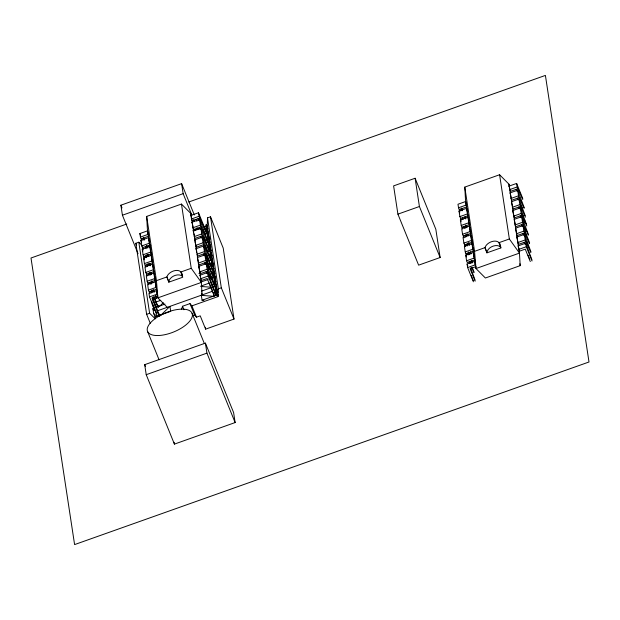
<?xml version="1.0" encoding="UTF-8"?>
<svg xmlns="http://www.w3.org/2000/svg" width="620" height="620" viewBox="0 0 620 620"><rect width="100%" height="100%" fill="white"/><g stroke="black" fill="none" stroke-linecap="round" stroke-linejoin="round"><path stroke-width="0.93" d="M189.983 303.614L191.906 305.862L218.038 296.585L207.235 225.587L207.522 217.876L210.506 216.814L223.2 248.07L234.004 319.067L205.631 329.142L200.229 315.844L196.494 317.169L194.579 314.913L189.983 303.614L182.52 306.264L181.451 309.574M218.038 296.585L218.325 288.874L207.522 217.876M205.561 231.702L206.235 224.517L207.917 228.672M206.553 233.872L206.972 229.385L206.235 224.517M206.91 240.529L207.576 233.353L209.94 239.173M207.901 242.707L208.32 238.22L207.576 233.353M208.25 249.364L208.917 242.18L210.947 247.171M209.242 251.534L209.661 247.047L208.917 242.18M209.676 257.292L210.265 251.015L212.288 255.998M210.583 260.369L211.001 255.882L210.265 251.015M211.025 266.127L211.606 259.842L213.629 264.833M211.931 269.204L212.35 264.717L211.606 259.842M212.365 274.962L212.947 268.677L214.977 273.668M213.272 278.031L213.691 273.544L212.947 268.677M213.629 284.688L214.295 277.512L215.977 281.666M214.613 286.866L215.031 282.379L214.295 277.512M214.993 293.655L215.659 286.479L218.023 292.299M215.977 295.833L216.396 291.346L215.659 286.479M168.803 282.17C169.012 276.613 178.599 272.467 182.606 276.458C182.272 266.414 168.749 270.553 166.881 276.954L168.803 282.17L182.722 277.233L180.8 272.01L191.239 268.305L201.361 282.418L202.074 294.973L201.787 293.089M486.917 252.851C487.126 247.295 496.713 243.149 500.72 247.14L500.836 247.907L486.917 252.851L484.995 247.636C486.863 241.234 500.387 237.096 500.72 247.14M163.262 302.707L159.255 306.59L156.457 304.11M138.066 253.743L122.419 215.21L120.9 205.197L181.614 183.644L194.347 215.008M122.419 215.21L183.133 193.657L181.614 183.644M167.268 307.326L157.852 297.863L147.374 228.974L146.669 216.419L181.466 204.065L190.883 213.536L191.309 216.326L190.945 215.435L198.516 212.745L206.832 233.228M126.767 224.014L31 258.005L74.594 544.593L589 361.995L545.406 75.407L188.79 201.996M141.887 240.661L140.407 237.096L139.872 233.562L147.444 230.88L148.428 234.422M140.407 237.096L147.978 234.406L147.444 230.88M206.77 234.011L199.772 218.054L192.208 220.743L191.479 218.969L199.051 216.279L198.516 212.745M141.127 238.871L148.699 236.189M143.228 249.488L141.748 245.931L140.903 240.351L148.475 237.662L148.831 238.553M208.119 242.846L201.12 226.889L193.549 229.578L191.975 222.224L199.547 219.534L207.886 241.358M150.265 323.253L146.638 314.325L135.827 243.272L138.81 242.211L142.6 245.938M141.748 245.931L149.319 243.242L148.475 237.662M192.828 227.796L200.392 225.114L199.547 219.534M142.476 247.706L150.04 245.016L149.319 243.242M192.898 230.679L200.066 228.129M203.647 226.858L207.235 225.587M144.569 258.323L143.096 254.758L142.244 249.178L149.815 246.496L150.18 247.38M209.111 250.813L202.461 235.724L194.889 238.406L193.324 231.051L200.888 228.362L209.235 250.193M204.096 229.082L205.84 228.462M143.096 254.758L150.668 252.069L149.815 246.496M194.168 236.631L201.74 233.942L200.888 228.362M204.856 234.089L208.343 232.849M143.817 256.541L151.388 253.851L150.668 252.069M145.917 267.15L144.437 263.593L143.592 258.013L151.156 255.324L151.885 257.106M210.451 259.64L203.802 244.551L196.238 247.24L194.665 239.886L202.236 237.197L210.226 258.153M144.437 263.593L152.008 260.904L151.156 255.324M195.509 245.458L203.081 242.776L202.236 237.197M206.204 242.916L209.684 241.684M145.157 265.368L152.729 262.678L152.008 260.904M153.225 265.933L152.505 264.159L144.933 266.848L145.785 272.42L147.258 275.985M206.421 261.136L208.165 260.516L205.15 253.386L197.578 256.068L196.005 248.713L203.577 246.031L211.567 266.988M145.785 272.42L153.349 269.739L152.505 264.159M196.858 254.293L204.422 251.604L203.577 246.031M207.545 251.751L211.033 250.511M415.113 178.25L393.607 185.884L397.908 214.148L418.624 265.159L440.13 257.517L435.829 229.253L415.113 178.25L419.414 206.514L440.13 257.517M146.506 274.203L154.07 271.513L153.349 269.739M154.566 274.769L153.845 272.986L146.274 275.675L147.126 281.255L148.599 284.812M212.908 275.815L204.918 254.859L197.354 257.548L198.919 264.903L206.491 262.214L209.506 269.351L207.77 269.971M209.002 255.269L211.614 254.34M147.126 281.255L154.698 278.566L153.845 272.986M198.199 263.128L205.77 260.439L204.918 254.859M208.886 260.586L212.373 259.346M147.847 283.03L155.418 280.349L154.698 278.566M200.934 279.628L201.361 282.418L157.852 297.863L156.442 280.659L166.881 276.954L168.686 281.403M155.55 282.712L155.186 281.821L147.622 284.51L148.467 290.083L149.947 293.647M209.111 278.798L210.847 278.186L207.832 271.048L200.268 273.738L198.695 266.375L206.266 263.694L214.256 284.65M209.475 264.407L212.954 263.167M148.467 290.083L156.038 287.401L155.186 281.821M199.539 271.955L207.111 269.266L206.266 263.694M198.904 273.435L200.647 272.815M210.234 269.413L213.722 268.173M149.188 291.865L156.759 289.176M156.891 291.54L156.535 290.656L148.963 293.338L149.498 296.872L157.093 315.572M214.357 296.259L207.126 278.45L201.299 280.519L200.035 275.21L207.607 272.521L215.954 294.345M210.815 273.242L212.559 272.622M149.498 296.872L157.069 294.182L156.535 290.656M200.578 278.744L208.142 276.055L207.607 272.521M475.416 264.872L465.496 199.656L464.783 187.1L499.588 174.747L508.997 184.21L509.284 186.07M154.078 298.654L157.558 297.422M201.12 281.961L208.095 279.481M210.707 278.558L215.062 277.008M397.908 214.148L419.414 206.514M155.527 302.173L160.758 300.32M200.833 286.091L209.544 282.999M156.286 307.179L165.005 304.087M201.593 291.098L216.403 285.843M146.638 314.325L149.621 313.263L155.31 318.851L155.023 316.936L170.702 311.372L169.942 306.365L160.603 315.425L157.805 312.945M218.325 288.874L221.317 287.812L210.506 216.814M156.868 311.007L212.629 291.214M466.279 203.337L465.558 201.554L457.986 204.244L458.521 207.778L460.001 211.335M522.776 199.493L517.886 188.736L510.322 191.425L509.059 186.116L516.63 183.427L522.776 198.563M458.521 207.778L466.093 205.088L465.558 201.554M509.601 189.642L517.165 186.961L516.63 183.427M201.306 295.228L202.066 300.235L217.752 294.671M459.242 209.552L466.814 206.863L466.093 205.088M461.342 220.17L459.87 216.605L459.017 211.033L466.589 208.343L466.945 209.235M524.117 208.328L519.235 197.571L511.663 200.252L510.089 192.898L517.661 190.216L524.249 207.7M459.87 216.605L467.433 213.923L466.589 208.343M510.942 198.478L518.514 195.788L517.661 190.216M460.59 218.387L468.162 215.698L467.433 213.923M462.683 228.997L461.21 225.44L460.358 219.86L467.93 217.171L468.294 218.062M525.466 217.155L520.575 206.398L513.004 209.087L511.438 201.733L519.002 199.043L525.233 215.667M192.913 315.503L194.579 314.913M461.21 225.44L468.782 222.751L467.93 217.171M512.283 207.312L519.855 204.623L519.002 199.043M461.931 227.215L469.503 224.533L468.782 222.751M469.999 227.78L469.278 226.006L461.706 228.695L462.551 234.267L464.031 237.832M523.195 222.983L524.939 222.371L521.916 215.233L514.352 217.915L512.779 210.56L520.351 207.878L526.582 224.502M462.551 234.267L470.123 231.585L469.278 226.006M513.631 216.14L521.195 213.451L520.351 207.878M463.272 236.049L470.844 233.36L470.123 231.585M471.339 236.615L470.619 234.84L463.047 237.522L463.9 243.102L465.372 246.667M528.628 235.065L521.691 216.706L514.12 219.395L515.693 226.749L523.264 224.06L526.279 231.198L524.536 231.818M463.9 243.102L471.464 240.413L470.619 234.84M514.972 224.975L522.544 222.286L521.691 216.706M464.62 244.877L472.192 242.195L471.464 240.413M472.68 245.45L471.96 243.668L464.396 246.357L465.24 251.937L466.713 255.494M529.495 243.652L524.605 232.895L517.034 235.585L515.468 228.222L523.04 225.54L529.62 243.032M144.7 364.669L205.414 343.124L233.601 412.548L235.127 422.561L174.414 444.114L146.219 374.689L144.7 364.669L145.421 366.451M465.24 251.937L472.812 249.248L471.96 243.668M516.313 233.802L523.885 231.113L523.04 225.54M465.961 253.712L473.533 251.022L472.812 249.248M514.484 220.286L519.475 253.1L520.188 265.654L485.382 278.008L475.974 268.545L474.556 251.34L484.995 247.636L486.801 252.077M475.548 265.755L475.974 268.545L519.475 253.1L509.353 238.987L498.914 242.691L500.836 247.907M474.874 259.858L467.31 262.547L466.581 260.764L465.736 255.184L473.308 252.503L473.664 253.386M530.836 252.479L525.954 241.722L518.382 244.412L516.809 237.057L524.38 234.368L530.96 251.86M466.581 260.764L474.153 258.075L473.308 252.503M517.661 242.637L525.225 239.948L524.38 234.368M146.219 374.689L206.933 353.137L205.414 343.124M473.401 281.798L467.62 267.553L467.077 264.019L474.649 261.33L475.013 262.221M530.302 261.601L525.241 249.131L519.413 251.201L518.15 245.892L525.721 243.203L531.952 259.827M467.62 267.553L475.183 264.864L474.649 261.33M518.692 249.418L526.264 246.737L525.721 243.203M146.289 247.171L150.776 245.59M200.919 286.471L211.459 287.238M201.322 295.368L213.784 296.283M202.066 300.235L203.98 300.382M155.814 295.903L157.914 297.755M151.815 301.397L152.303 304.645L153.706 305.885M155 316.797L153.651 313.472L152.908 308.605L155.008 310.465M153.651 313.472L157.147 316.572M516.15 189.356L516.902 191.138M517.491 198.183L518.25 199.973M518.839 207.018L519.591 208.801M520.18 215.845L520.932 217.636M521.521 224.68L522.28 226.463M522.869 233.515L523.621 235.298M524.21 242.343L524.962 244.125M460.986 208.932L461.737 210.722M462.326 217.767L463.086 219.55M463.675 226.602L464.427 228.385M465.015 235.429L465.767 237.212M466.356 244.264L467.116 246.047M467.705 253.092L468.457 254.874M469.046 261.927L469.797 263.709M198.036 218.674L198.787 220.456M199.376 227.509L200.128 229.292M200.717 236.336L201.477 238.119M203.406 253.999L204.158 255.789M204.747 262.834L205.507 264.616M206.096 271.669L206.847 273.451M142.871 238.258L143.623 240.041M145.56 255.921L146.312 257.703M146.901 264.748L147.653 266.538M148.242 273.583L148.994 275.365M149.591 282.418L150.342 284.2M150.931 291.245L151.683 293.028M517.165 186.961L517.886 188.736M518.514 195.788L519.235 197.571M520.971 205.476L522.025 208.072M519.855 204.623L520.575 206.398M522.311 214.303L523.373 216.907M526.806 225.99L524.698 220.79L524.939 222.371M521.195 213.451L521.916 215.233M509.059 186.116L509.423 187M528.147 234.817L526.039 229.617L526.279 231.198M522.544 222.286L523.264 224.06M510.089 192.898L510.454 193.789M525.357 232.833L526.411 235.437M523.885 231.113L524.605 232.895M511.438 201.733L511.795 202.616L509.555 187.883M526.698 241.668L527.752 244.264M525.225 239.948L525.954 241.722M512.779 210.56L514.36 219.472M526.264 246.737L532.045 260.981M528.101 255.246L529.86 259.579M515.468 228.222L515.825 229.113M516.809 237.057L517.173 237.948M518.15 245.892L518.514 246.776M461.536 208.072L462.621 210.746M465.147 216.977L465.876 218.759M464.814 217.093L465.519 218.821M466.286 225.3L466.992 227.036M465.806 225.06L466.86 227.656M459.017 211.033L459.738 212.807M467.627 234.135L468.332 235.871M467.154 233.887L467.852 235.623M460.358 219.86L461.086 221.642M468.976 242.963L469.673 244.699M468.495 242.722L469.549 245.319M474.153 258.075L474.517 258.966M470.317 251.797L471.022 253.534M470.193 252.417L470.898 254.154M475.183 264.864L475.904 266.639L470.076 268.708L475.145 281.178M471.657 260.632L472.363 262.361M471.185 260.385L472.239 262.981M472.3 267.724L474.06 272.064M473.936 272.684L471.82 267.483L472.06 269.065M465.736 255.184L466.457 256.967M475.052 280.023L470.596 267.871M467.077 264.019L467.798 265.794M471.2 275.443L473.308 280.643M206.972 229.385L208.661 233.546M208.32 238.22L210.002 242.374M199.051 216.279L199.772 218.054M202.918 229.431L204.678 233.763M209.661 247.047L211.009 250.371M200.392 225.114L201.12 226.889M203.562 236.53L206.026 242.598M196.168 219.488L196.897 221.286M211.001 255.882L212.35 259.207M201.74 233.942L202.461 235.724M204.902 245.357L207.715 252.294M212.35 264.717L214.032 268.871M183.133 193.657L191.867 215.163M193.688 219.643L194.417 221.441M196.958 227.71L197.687 229.501M203.081 242.776L203.802 244.551M221.317 287.812L234.004 319.067M206.6 255.06L209.064 261.129M211.792 268.476L207.925 258.943L208.165 260.516M213.691 273.544L215.38 277.698M204.422 251.604L205.15 253.386M191.975 222.224L192.34 223.107M207.235 262.159L210.056 269.088M213.141 277.303L209.266 267.77L209.506 269.351M215.031 282.379L216.721 286.533M205.77 260.439L206.491 262.214M193.324 231.051L193.68 231.942L191.441 217.209M209.986 274.459L211.753 278.791M214.83 287.006L210.606 276.605L210.847 278.186M216.396 291.346L218.085 295.5M207.111 269.266L207.832 271.048M194.665 239.886L195.021 240.769L193.967 233.802M210.978 282.418L213.094 287.618M208.142 276.055L216.101 295.647M196.005 248.713L196.369 249.604M209.986 284.565L212.451 290.633M213.156 292.369L214.21 294.965M198.695 266.375L199.059 267.267M200.035 275.21L200.399 276.101L197.71 258.439M191.906 305.862L196.494 317.169M192.076 313.301A24.033 10.385 -22.1 0 1 162.037 335.195A24.033 10.385 -22.1 0 1 155.302 318.517A24.033 10.385 -22.1 0 1 192.076 313.301L204.368 343.565M206.933 353.137L235.127 422.561M182.52 306.264L183.931 309.737M147.978 234.406L148.335 235.298M143.414 237.398L144.499 240.064M146.669 245.412L147.754 248.085M146.351 245.543L147.056 247.279M139.872 233.562L140.593 235.344M148.172 254.626L148.877 256.354M147.692 254.378L148.397 256.114M140.903 240.351L141.624 242.126M149.513 263.454L150.218 265.19M149.033 263.206L150.094 265.81M142.244 249.178L142.964 250.96M150.854 272.288L151.559 274.017M150.73 272.909L151.435 274.644M156.038 287.401L156.403 288.285M143.592 258.013L144.313 259.788M152.202 281.116L152.908 282.852M120.9 205.197L121.993 207.886M151.722 280.876L152.427 282.604M157.069 294.182L157.79 295.965L151.962 298.034L159.193 315.844M135.827 243.272L136.547 245.055M153.543 289.951L154.248 291.687M156.008 296.019L156.713 297.747M153.062 289.703L154.124 292.307M155.527 295.771L156.589 298.375M154.186 297.05L158.41 307.45M157.93 307.202L153.706 296.802L153.946 298.383M159.751 316.278L152.481 297.189M152.667 299.15L155.837 306.954M153.086 304.761L156.604 313.433M152.303 304.645L153.651 307.969M152.908 308.605L153.582 310.271M147.537 331.375L159.1 359.856M464.93 226.401L465.628 228.191M465.922 234.337L466.62 236.127M467.263 243.164L467.968 244.954M468.611 251.999L469.658 254.688M470.301 261.725L471.006 263.515M145.468 246.884L146.173 248.682M146.459 254.82L147.165 256.618M147.808 263.655L148.506 265.445M149.149 272.482L150.203 275.172M150.846 282.216L151.543 284.007M151.838 290.152L152.536 291.942M511.942 203.546L513.019 210.637M519.901 263.763L520.188 265.654M499.588 174.747L509.353 238.987M464.783 187.1L474.556 251.34M467.31 210.118L467.596 211.978M468.65 218.953L468.937 220.813M470.417 230.57L470.704 232.43M471.766 239.405L472.045 241.265M472.967 247.303L473.246 249.162M474.168 255.208L474.594 257.998M475.37 263.113L475.641 264.88M195.168 241.699L196.245 248.79M196.509 250.534L196.796 252.394M197.214 255.184L197.586 257.626M190.945 215.435L191.479 218.969M205.336 327.252L205.631 329.142M181.466 204.065L191.239 268.305M146.669 216.419L156.442 280.659M149.335 240.374L149.621 242.226M150.536 248.271L150.823 250.131M154.853 276.629L155.132 278.488M156.054 284.526L156.333 286.386M157.387 293.314L157.658 295.081M153.295 305.606L153.969 310.023M174.135 442.293L174.414 444.114M138.81 242.211L149.621 313.263M508.997 184.21L509.152 186.124M190.883 213.536L191.037 215.442"/></g></svg>
